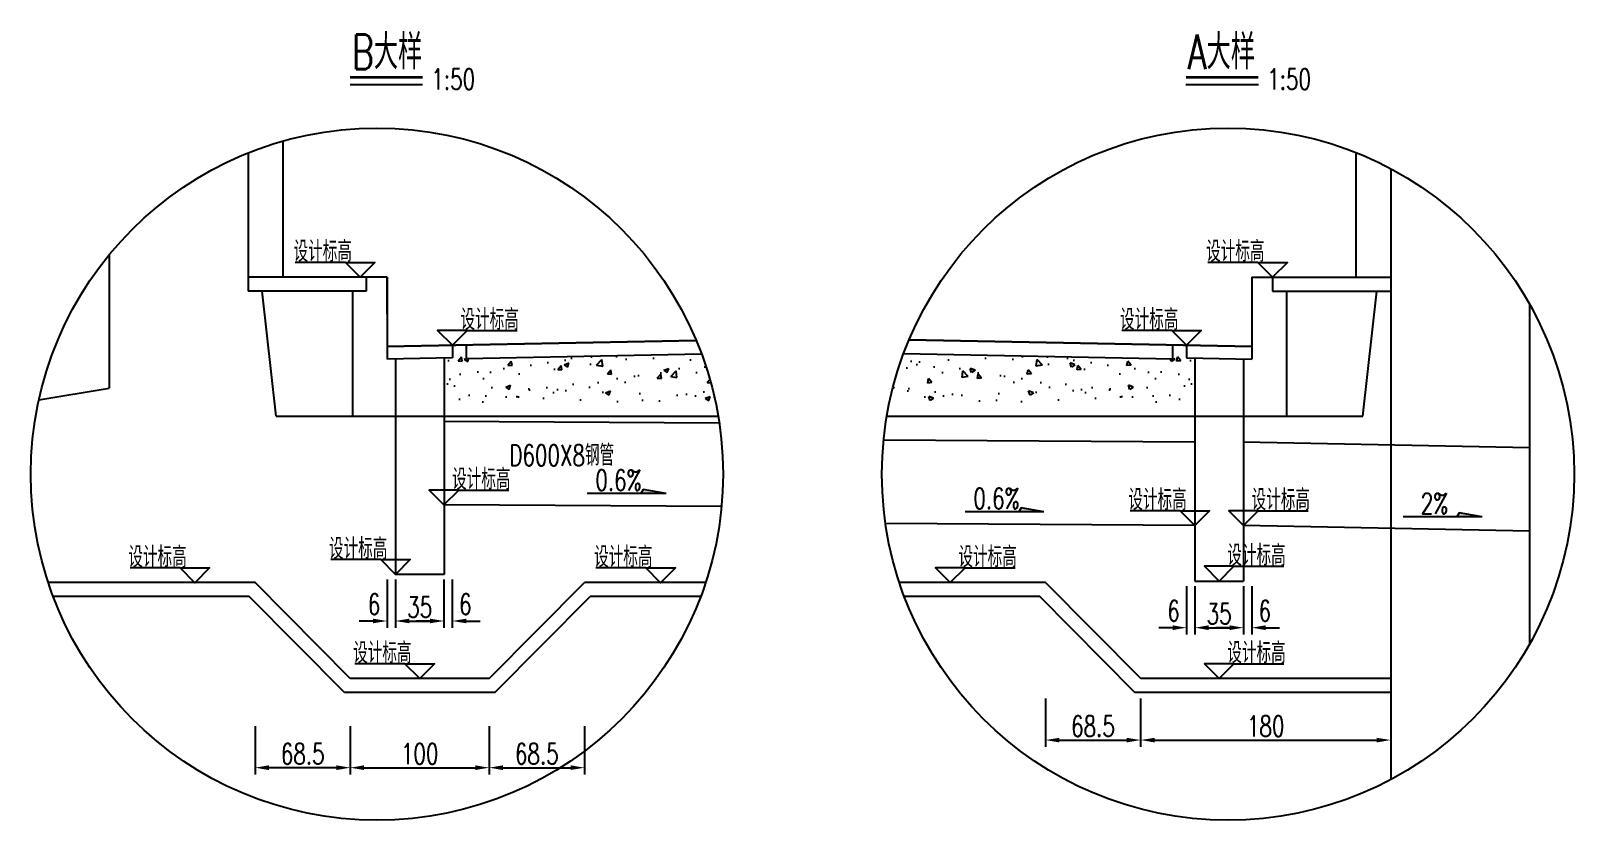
# Model space of a CAD drawing. Header units: millimetres. Extents: x -3172 to 9280, y -13936 to 13830.
# Drawn here: x 5064 to 6175, y -2227 to -1658 of the extents above; entities that cross this region are included whole.
import ezdxf
from ezdxf.enums import TextEntityAlignment as Align

# ---------------------------------------------------------------- set-up
doc = ezdxf.new("R2010")
doc.units = ezdxf.units.MM
doc.header["$LTSCALE"] = 0.25
doc.header["$MEASUREMENT"] = 0
for name, color, linetype in [('填充', 8, 'Continuous'), ('尺寸', 7, 'Continuous'), ('建筑限界', 9, 'Continuous'), ('文字', 7, 'Continuous'), ('次轮廓线', 7, 'Continuous'), ('轮廓线', 1, 'Continuous')]:
    doc.layers.add(name, color=color, linetype=linetype)
doc.styles.get("Standard").update_dxf_attribs({"font": 'simplex1.shx', "width": 0.7, "bigfont": 'hztxt.shx'})
doc.dimstyles.new('50', dxfattribs={"dimscale": 5, "dimtxt": 3, "dimasz": 2, "dimexe": 1, "dimexo": 1, "dimgap": 0.5, "dimtad": 1, "dimdec": 1, "dimdsep": 46, "dimtxsty": 'Standard', "dimcen": 0.5, "dimadec": 0, "dimazin": 0, "dimtfac": 1, "dimtdec": 1, "dimtofl": 0, "dimtmove": 2, "dimatfit": 3, "dimfxl": 0, "dimtolj": 1, "dimtzin": 0, "dimarcsym": 0})

# ---------------------------------------------------------------- blocks, each defined once
blk = doc.blocks.new('*D27')
at = {"color": 0, "lineweight": -2}
for p, q in [((5293.8, -2158.9), (5293.8, -2193.9)), ((5393.8, -2158.9), (5393.8, -2193.9)), ((5303.8, -2188.9), (5383.8, -2188.9))]:
    blk.add_line(p, q, dxfattribs=at)
at = {"color": 0}
for points in [[(5303.8, -2187.2), (5303.8, -2190.6), (5293.8, -2188.9)], [(5383.8, -2187.2), (5383.8, -2190.6), (5393.8, -2188.9)]]:
    blk.add_solid(points, dxfattribs=at)
at = {"layer": 'Defpoints', "color": 0}
for p in [(5293.8, -2124.7), (5393.8, -2124.7), (5393.8, -2188.9)]:
    blk.add_point(p, dxfattribs=at)
at = {"color": 0, "insert": (5343.8, -2178.9), "char_height": 15, "attachment_point": 5}
blk.add_mtext('\\A1;100', dxfattribs=at)
blk = doc.blocks.new('*D28')
at = {"color": 0, "lineweight": -2}
for p, q in [((5225.3, -2158.9), (5225.3, -2193.9)), ((5293.8, -2158.9), (5293.8, -2193.9)), ((5283.8, -2188.9), (5235.3, -2188.9))]:
    blk.add_line(p, q, dxfattribs=at)
at = {"color": 0}
for points in [[(5235.3, -2187.2), (5235.3, -2190.6), (5225.3, -2188.9)], [(5283.8, -2187.2), (5283.8, -2190.6), (5293.8, -2188.9)]]:
    blk.add_solid(points, dxfattribs=at)
at = {"layer": 'Defpoints', "color": 0}
for p in [(5225.3, -2055.7), (5293.8, -2124.7), (5225.3, -2188.9)]:
    blk.add_point(p, dxfattribs=at)
at = {"color": 0, "insert": (5259.6, -2178.9), "char_height": 15, "attachment_point": 5}
blk.add_mtext('\\A1;68.5', dxfattribs=at)
blk = doc.blocks.new('*D29')
at = {"color": 0, "lineweight": -2}
for p, q in [((5393.8, -2158.9), (5393.8, -2193.9)), ((5462.4, -2158.9), (5462.4, -2193.9)), ((5403.8, -2188.9), (5452.4, -2188.9))]:
    blk.add_line(p, q, dxfattribs=at)
at = {"color": 0}
for points in [[(5403.8, -2187.2), (5403.8, -2190.6), (5393.8, -2188.9)], [(5452.4, -2187.2), (5452.4, -2190.6), (5462.4, -2188.9)]]:
    blk.add_solid(points, dxfattribs=at)
at = {"layer": 'Defpoints', "color": 0}
for p in [(5462.4, -2055.7), (5393.8, -2124.7), (5462.4, -2188.9)]:
    blk.add_point(p, dxfattribs=at)
at = {"color": 0, "insert": (5428.1, -2178.9), "char_height": 15, "attachment_point": 5}
blk.add_mtext('\\A1;68.5', dxfattribs=at)
blk = doc.blocks.new('*D30')
at = {"color": 0, "lineweight": -2}
for p, q in [((5794.3, -2139), (5794.3, -2174)), ((5862.8, -2139), (5862.8, -2174)), ((5804.3, -2169), (5852.8, -2169))]:
    blk.add_line(p, q, dxfattribs=at)
at = {"color": 0}
for points in [[(5804.3, -2167.4), (5804.3, -2170.7), (5794.3, -2169)], [(5852.8, -2167.4), (5852.8, -2170.7), (5862.8, -2169)]]:
    blk.add_solid(points, dxfattribs=at)
at = {"layer": 'Defpoints', "color": 0}
for p in [(5794.3, -2055.7), (5862.8, -2124.7), (5862.8, -2169)]:
    blk.add_point(p, dxfattribs=at)
at = {"color": 0, "insert": (5828.5, -2159), "char_height": 15, "attachment_point": 5}
blk.add_mtext('\\A1;68.5', dxfattribs=at)
blk = doc.blocks.new('*D31')
at = {"color": 0, "lineweight": -2}
for p, q in [((5862.8, -2139), (5862.8, -2174)), ((6042.8, -2139), (6042.8, -2174)), ((5872.8, -2169), (6032.8, -2169))]:
    blk.add_line(p, q, dxfattribs=at)
at = {"color": 0}
for points in [[(5872.8, -2167.4), (5872.8, -2170.7), (5862.8, -2169)], [(6032.8, -2167.4), (6032.8, -2170.7), (6042.8, -2169)]]:
    blk.add_solid(points, dxfattribs=at)
at = {"layer": 'Defpoints', "color": 0}
for p in [(5862.8, -2124.7), (6042.8, -2124.7), (6042.8, -2169)]:
    blk.add_point(p, dxfattribs=at)
at = {"color": 0, "insert": (5952.8, -2159), "char_height": 15, "attachment_point": 5}
blk.add_mtext('\\A1;180', dxfattribs=at)
blk = doc.blocks.new('箭头')
at = {"layer": '尺寸'}
blk.add_hatch(color=256, dxfattribs=at).paths.add_polyline_path([(0, 0), (-0.35, 0.6), (-3.63, 0)])
for p, q in [((-3.63, 0), (-0.35, 0.6)), ((-3.63, 0), (7.74, 0)), ((-0.35, 0.6), (0, 0))]:
    blk.add_line(p, q, dxfattribs=at)
blk = doc.blocks.new('*D32')
at = {"color": 0, "lineweight": -2}
for p, q in [((5326.3, -2053.3), (5326.3, -2088.3)), ((5361.3, -2053.3), (5361.3, -2088.3)), ((5336.3, -2083.3), (5351.3, -2083.3))]:
    blk.add_line(p, q, dxfattribs=at)
at = {"color": 0}
for points in [[(5336.3, -2081.6), (5336.3, -2084.9), (5326.3, -2083.3)], [(5351.3, -2081.6), (5351.3, -2084.9), (5361.3, -2083.3)]]:
    blk.add_solid(points, dxfattribs=at)
at = {"layer": 'Defpoints', "color": 0}
for p in [(5326.3, -2045.1), (5361.3, -2045.1), (5361.3, -2083.3)]:
    blk.add_point(p, dxfattribs=at)
at = {"color": 0, "insert": (5343.8, -2073.3), "char_height": 15, "attachment_point": 5}
blk.add_mtext('\\A1;35', dxfattribs=at)
blk = doc.blocks.new('*D33')
at = {"color": 0, "lineweight": -2}
for p, q in [((5361.3, -2054.7), (5361.3, -2088.3)), ((5367.3, -2053.3), (5367.3, -2088.3)), ((5351.3, -2083.3), (5341.3, -2083.3)), ((5377.3, -2083.3), (5387.3, -2083.3))]:
    blk.add_line(p, q, dxfattribs=at)
at = {"color": 0}
for points in [[(5351.3, -2081.6), (5351.3, -2084.9), (5361.3, -2083.3)], [(5377.3, -2081.6), (5377.3, -2084.9), (5367.3, -2083.3)]]:
    blk.add_solid(points, dxfattribs=at)
at = {"layer": 'Defpoints', "color": 0}
for p in [(5367.3, -1893.7), (5361.3, -2049.7), (5367.3, -2083.3)]:
    blk.add_point(p, dxfattribs=at)
at = {"color": 0, "insert": (5376.7, -2071.2), "char_height": 15, "attachment_point": 5}
blk.add_mtext('\\A1;6', dxfattribs=at)
blk = doc.blocks.new('*D34')
at = {"color": 0, "lineweight": -2}
for p, q in [((5320.3, -2053.3), (5320.3, -2088.3)), ((5326.3, -2054.7), (5326.3, -2088.3)), ((5310.3, -2083.3), (5300.3, -2083.3)), ((5336.3, -2083.3), (5346.3, -2083.3))]:
    blk.add_line(p, q, dxfattribs=at)
at = {"color": 0}
for points in [[(5310.3, -2081.6), (5310.3, -2084.9), (5320.3, -2083.3)], [(5336.3, -2081.6), (5336.3, -2084.9), (5326.3, -2083.3)]]:
    blk.add_solid(points, dxfattribs=at)
at = {"layer": 'Defpoints', "color": 0}
for p in [(5320.3, -1893.7), (5326.3, -2049.7), (5320.3, -2083.3)]:
    blk.add_point(p, dxfattribs=at)
at = {"color": 0, "insert": (5311, -2071.2), "char_height": 15, "attachment_point": 5}
blk.add_mtext('\\A1;6', dxfattribs=at)
blk = doc.blocks.new('*D36')
at = {"color": 0, "lineweight": -2}
for p, q in [((5901.8, -2058.1), (5901.8, -2093.1)), ((5936.8, -2058.1), (5936.8, -2093.1)), ((5911.8, -2088.1), (5926.8, -2088.1))]:
    blk.add_line(p, q, dxfattribs=at)
at = {"color": 0}
for points in [[(5911.8, -2086.4), (5911.8, -2089.8), (5901.8, -2088.1)], [(5926.8, -2086.4), (5926.8, -2089.8), (5936.8, -2088.1)]]:
    blk.add_solid(points, dxfattribs=at)
at = {"layer": 'Defpoints', "color": 0}
for p in [(5901.8, -2049.9), (5936.8, -2049.9), (5936.8, -2088.1)]:
    blk.add_point(p, dxfattribs=at)
at = {"color": 0, "insert": (5919.3, -2078.1), "char_height": 15, "attachment_point": 5}
blk.add_mtext('\\A1;35', dxfattribs=at)
blk = doc.blocks.new('*D37')
at = {"color": 0, "lineweight": -2}
for p, q in [((5936.8, -2059.5), (5936.8, -2093.1)), ((5942.8, -2058.1), (5942.8, -2093.1)), ((5926.8, -2088.1), (5916.8, -2088.1)), ((5952.8, -2088.1), (5962.8, -2088.1))]:
    blk.add_line(p, q, dxfattribs=at)
at = {"color": 0}
for points in [[(5926.8, -2086.4), (5926.8, -2089.8), (5936.8, -2088.1)], [(5952.8, -2086.4), (5952.8, -2089.8), (5942.8, -2088.1)]]:
    blk.add_solid(points, dxfattribs=at)
at = {"layer": 'Defpoints', "color": 0}
for p in [(5942.8, -1898.5), (5936.8, -2054.5), (5942.8, -2088.1)]:
    blk.add_point(p, dxfattribs=at)
at = {"color": 0, "insert": (5952.2, -2076), "char_height": 15, "attachment_point": 5}
blk.add_mtext('\\A1;6', dxfattribs=at)
blk = doc.blocks.new('*D35')
at = {"color": 0, "lineweight": -2}
for p, q in [((5895.8, -2058.1), (5895.8, -2093.1)), ((5901.8, -2059.5), (5901.8, -2093.1)), ((5885.8, -2088.1), (5875.8, -2088.1)), ((5911.8, -2088.1), (5921.8, -2088.1))]:
    blk.add_line(p, q, dxfattribs=at)
at = {"color": 0}
for points in [[(5885.8, -2086.4), (5885.8, -2089.8), (5895.8, -2088.1)], [(5911.8, -2086.4), (5911.8, -2089.8), (5901.8, -2088.1)]]:
    blk.add_solid(points, dxfattribs=at)
at = {"layer": 'Defpoints', "color": 0}
for p in [(5895.8, -1898.5), (5901.8, -2054.5), (5895.8, -2088.1)]:
    blk.add_point(p, dxfattribs=at)
at = {"color": 0, "insert": (5886.5, -2076), "char_height": 15, "attachment_point": 5}
blk.add_mtext('\\A1;6', dxfattribs=at)

msp = doc.modelspace()

# ---------------------------------------------------------------- hatches: boundary and pattern name
at = {"layer": '填充'}
h = msp.add_hatch(dxfattribs=at)
h.set_pattern_fill('AR-CONC', color=256, scale=5, style=0)
h.set_pattern_definition([(50, (5112.466, 272.81), (35.863, -3.1376), [3.75, -41.25]), (355, (5112.466, 272.81), (-6.93757, 37.6096), [3, -33]), (100.4514, (5115.455, 272.548), (28.92547, 34.472), [3.187, -35.0571]), (46.1842, (5112.466, 282.81), (53.36205, -8.27595), [5.625, -61.875]), (96.6356, (5116.913, 282.12), (46.7331, 48.7059), [4.7805, -52.5856]), (351.1842, (5112.466, 282.81), (46.7331, 48.7059), [4.5, -49.5]), (21, (5117.466, 280.31), (29.84535, -20.13094), [3.75, -41.25]), (326, (5117.466, 280.31), (12.16577, 36.2575), [3, -33]), (71.4514, (5119.954, 278.63), (42.01113, 16.1265), [3.187, -35.0571]), (37.5, (5112.466, 272.809), (0.60799, 16.64469), [0, -32.6, 0, -33.5, 0, -33.125]), (7.5, (5112.466, 272.81), (13.15348, 19.72059), [0, -19.1, 0, -31.85, 0, -12.625]), (327.5, (5101.316, 272.809), (26.69112, -1.12774), [0, -12.5, 0, -39, 0, -51.75]), (317.5, (5096.316, 272.81), (29.1593, 5.00525), [0, -16.25, 0, -25.9, 0, -36.75])])
edge = h.paths.add_edge_path()
edge.add_arc((5313.05, -1977.51), 249.15, 12.00769, 20.2811)
edge.add_line((5546.76, -1891.15), (5375.33, -1894.58))
edge.add_line((5375.33, -1894.58), (5375.33, -1884.58))
edge.add_line((5375.33, -1884.58), (5365.33, -1884.78))
edge.add_line((5365.33, -1884.78), (5365.33, -1894.88))
edge.add_line((5365.33, -1894.88), (5360.33, -1894.98))
edge.add_line((5360.33, -1894.98), (5360.33, -1925.68))
edge.add_line((5360.33, -1925.68), (5556.76, -1925.68))
h = msp.add_hatch(dxfattribs=at)
h.set_pattern_fill('AR-CONC', color=256, scale=5, style=0)
h.set_pattern_definition([(130, (6150.688, 272.81), (-35.863, -3.1376), [3.75, -41.25]), (185, (6150.688, 272.81), (6.93757, 37.6096), [3, -33]), (79.5486, (6147.7, 272.548), (-28.92547, 34.472), [3.187, -35.0571]), (133.8158, (6150.688, 282.81), (-53.36205, -8.27595), [5.625, -61.875]), (83.3644, (6146.24, 282.12), (-46.7331, 48.7059), [4.7805, -52.5856]), (188.8158, (6150.69, 282.81), (-46.7331, 48.7059), [4.5, -49.5]), (159, (6145.688, 280.31), (-29.84535, -20.13094), [3.75, -41.25]), (214, (6145.688, 280.31), (-12.16577, 36.2575), [3, -33]), (108.5486, (6143.2, 278.63), (-42.01113, 16.1265), [3.187, -35.0571]), (142.5, (6150.688, 272.809), (-0.60799, 16.64469), [0, -32.6, 0, -33.5, 0, -33.125]), (172.5, (6150.688, 272.81), (-13.15348, 19.72059), [0, -19.1, 0, -31.85, 0, -12.625]), (212.5, (6161.838, 272.809), (-26.69112, -1.12774), [0, -12.5, 0, -39, 0, -51.75]), (222.5, (6166.838, 272.81), (-29.1593, 5.00525), [0, -16.25, 0, -25.9, 0, -36.75])])
edge = h.paths.add_edge_path()
edge.add_arc((5925.69, -1977.51), 249.15, 159.60007, 167.99231)
edge.add_line((5681.99, -1925.68), (5902.82, -1925.68))
edge.add_line((5902.82, -1925.68), (5902.82, -1894.98))
edge.add_line((5902.82, -1894.98), (5897.82, -1894.88))
edge.add_line((5897.82, -1894.88), (5897.82, -1884.78))
edge.add_line((5897.82, -1884.78), (5887.82, -1884.58))
edge.add_line((5887.82, -1884.58), (5887.82, -1894.58))
edge.add_line((5887.82, -1894.58), (5692.17, -1890.67))

# ---------------------------------------------------------------- linework, layer by layer
for p, q in [((5293.72, -1696.89), (5345.93, -1696.89)), ((5895.41, -1696.89), (5947.62, -1696.89)), ((6042.82, -1793.43), (6042.82, -2197.42)), ((5290.29, -1825.07), (5254.25, -1825.07)), ((5947.21, -1825.07), (5911.18, -1825.07)), ((5320.33, -1862.18), (5320.33, -1835.68)), ((5230.33, -1845.68), (5220.33, -1845.68)), ((6142.82, -1855.31), (6142.82, -2099.72)), ((5377.94, -1874.17), (5413.98, -1874.17)), ((5885.21, -1874.17), (5849.18, -1874.17)), ((5361.33, -1935.68), (5361.33, -1939.68)), ((5361.33, -1935.68), (5361.33, -2049.69)), ((5901.82, -1935.68), (5901.82, -2049.05)), ((5936.82, -1935.68), (5936.82, -2054.5)), ((5371.9, -1989.12), (5407.93, -1989.12)), ((5891.21, -2003.89), (5855.18, -2003.89)), ((5947.43, -2003.89), (5983.46, -2003.89)), ((5901.82, -2014.5), (5901.82, -2054.5)), ((5315.77, -2039.12), (5279.74, -2039.12)), ((5929.93, -2043.89), (5965.96, -2043.89)), ((5171.34, -2045.11), (5135.3, -2045.11)), ((5361.33, -2049.69), (5326.33, -2049.69)), ((5506.65, -2045.11), (5470.61, -2045.11)), ((5736.38, -2045.07), (5772.41, -2045.07)), ((5901.82, -2049.05), (5901.82, -2054.5)), ((5901.82, -2054.5), (5936.82, -2054.5)), ((5333.19, -2114.12), (5297.15, -2114.12)), ((5929.93, -2114.08), (5965.96, -2114.08))]:
    msp.add_line(p, q)
at = {"const_width": 2}
for points in [[(5293.72, -1691.89), (5345.93, -1691.89)], [(5895.41, -1691.89), (5947.62, -1691.89)]]:
    msp.add_lwpolyline(points, dxfattribs=at)
for centre in [(5313.05, -1977.51), (5925.69, -1977.51)]:
    msp.add_circle(centre, 249.15)
at = {"layer": '建筑限界'}
for points in [[(5245.33, -1737.74), (5245.33, -1835.68)], [(6017.82, -1746.02), (6017.82, -1835.68)], [(5320.33, -1885.68), (5542.85, -1881.23)], [(5942.82, -1885.68), (5696.1, -1880.74)]]:
    msp.add_lwpolyline(points, dxfattribs=at)
at = {"layer": '次轮廓线'}
for p, q in [((5220.33, -1746.25), (5220.33, -1845.68)), ((6042.82, -1757.61), (6042.82, -1845.68)), ((5120.33, -1819.6), (5120.33, -1915.68)), ((5320.33, -1835.68), (5220.33, -1835.68)), ((5305.33, -1835.68), (5305.33, -1845.68)), ((5320.33, -1835.68), (5320.33, -1894.68)), ((5942.82, -1835.68), (5942.82, -1894.68)), ((5942.82, -1835.68), (6042.82, -1835.68)), ((5957.82, -1835.68), (5957.82, -1845.68)), ((5305.33, -1845.68), (5220.33, -1845.68)), ((5240.45, -1935.68), (5230.33, -1845.68)), ((5295.33, -1845.68), (5295.33, -1935.68)), ((5957.82, -1845.68), (6042.82, -1845.68)), ((5967.82, -1845.68), (5967.82, -1935.68)), ((6022.71, -1935.68), (6032.82, -1845.68)), ((5542.85, -1881.23), (5320.33, -1885.68)), ((5367.33, -1884.78), (5367.33, -1893.74)), ((5377.33, -1884.58), (5377.33, -1894.54)), ((5696.1, -1880.74), (5942.82, -1885.68)), ((5885.82, -1884.58), (5885.82, -1894.54)), ((5895.82, -1884.78), (5895.82, -1893.74)), ((5367.33, -1893.74), (5320.33, -1894.68)), ((5326.33, -1894.56), (5326.33, -2049.69)), ((5361.33, -1893.86), (5361.33, -1935.68)), ((5546.76, -1891.15), (5377.33, -1894.54)), ((5692.17, -1890.67), (5885.82, -1894.54)), ((5895.82, -1893.74), (5942.82, -1894.68)), ((5901.82, -1893.86), (5901.82, -1935.68)), ((5936.82, -1894.56), (5936.82, -1935.68)), ((5069.69, -1924.12), (5120.33, -1915.68)), ((5240.45, -1935.68), (5558.67, -1935.68)), ((5680.08, -1935.68), (6022.71, -1935.68)), ((5225.3, -2055.68), (5076.48, -2055.68)), ((5221.13, -2065.68), (5080.02, -2065.68)), ((5289.67, -2134.69), (5221.13, -2065.68)), ((5293.83, -2124.69), (5225.3, -2055.68)), ((5393.83, -2124.69), (5462.37, -2055.68)), ((5398, -2134.69), (5466.54, -2065.68)), ((5549.63, -2055.68), (5462.37, -2055.68)), ((5546.09, -2065.68), (5466.54, -2065.68)), ((5794.28, -2055.68), (5689.12, -2055.68)), ((5790.12, -2065.68), (5692.66, -2065.68)), ((5858.66, -2134.69), (5790.12, -2065.68)), ((5862.82, -2124.69), (5794.28, -2055.68)), ((5393.83, -2124.69), (5293.83, -2124.69)), ((6042.82, -2124.69), (5862.82, -2124.69)), ((5398, -2134.69), (5289.67, -2134.69)), ((6042.82, -2134.69), (5858.66, -2134.69))]:
    msp.add_line(p, q, dxfattribs=at)
for points in [[(5290.29, -1825.07), (5311.5, -1825.07), (5300.89, -1835.68)], [(5947.21, -1825.07), (5968.43, -1825.07), (5957.82, -1835.68)], [(5377.94, -1874.17), (5356.73, -1874.17), (5367.33, -1884.78)], [(5885.21, -1874.17), (5906.43, -1874.17), (5895.82, -1884.78)], [(5371.9, -1989.12), (5350.69, -1989.12), (5361.29, -1999.73)], [(5891.21, -2003.89), (5912.43, -2003.89), (5901.82, -2014.5)], [(5947.43, -2003.89), (5926.21, -2003.89), (5936.82, -2014.5)], [(5315.77, -2039.12), (5336.98, -2039.12), (5326.38, -2049.73)], [(5929.93, -2043.89), (5908.71, -2043.89), (5919.32, -2054.5)], [(5171.34, -2045.11), (5192.55, -2045.11), (5181.95, -2055.72)], [(5506.65, -2045.11), (5527.86, -2045.11), (5517.25, -2055.72)], [(5736.38, -2045.07), (5715.17, -2045.07), (5725.77, -2055.68)], [(5333.19, -2114.12), (5354.4, -2114.12), (5343.79, -2124.73)], [(5929.93, -2114.08), (5908.71, -2114.08), (5919.32, -2124.69)]]:
    msp.add_lwpolyline(points, close=True, dxfattribs=at)
at = {"layer": '轮廓线'}
for p, q in [((5361.33, -1939.68), (5361.33, -1999.69)), ((5559.5, -1940.87), (5361.33, -1939.68)), ((5901.82, -1954.49), (5677.74, -1953.14)), ((6142.82, -1958.61), (5936.82, -1954.49)), ((5561.11, -2000.89), (5361.33, -1999.69)), ((5901.82, -2014.5), (5679.1, -2013.16)), ((6142.82, -2018.62), (5936.82, -2014.5))]:
    msp.add_line(p, q, dxfattribs=at)

# ---------------------------------------------------------------- block references
at = {"layer": '尺寸', "xscale": -5, "yscale": 5, "zscale": 5}
for p in [(5502.97, -1991.54), (5775.07, -2004.72), (6090.41, -2008.35)]:
    msp.add_blockref('箭头', p, dxfattribs=at)

# ---------------------------------------------------------------- texts
at = {"layer": '文字', "width": 0.7}
for s, height, p in [('B大样', 25, (5295.02, -1686.06)), ('A大样', 25, (5896.71, -1686.06)), ('1:50', 15, (5352.23, -1700.7)), ('1:50', 15, (5953.92, -1700.7))]:
    msp.add_text(s, height=height, dxfattribs=at).set_placement(p)
for s, p in [('设计标高', (5274.02, -1817.2)), ('设计标高', (5930.95, -1817.2)), ('设计标高', (5394.2, -1866.3)), ('设计标高', (5868.95, -1866.3)), ('D600X8钢管', (5446.06, -1963.94)), ('设计标高', (5388.16, -1981.25)), ('0.6%%%', (5486.91, -1981.89)), ('0.6%%%', (5759.01, -1995.07)), ('设计标高', (5874.95, -1996.02)), ('设计标高', (5963.69, -1996.02)), ('2%%%', (6074.35, -1998.7)), ('设计标高', (5155.08, -2037.24)), ('设计标高', (5299.51, -2031.25)), ('设计标高', (5490.39, -2037.24)), ('设计标高', (5752.64, -2037.2)), ('设计标高', (5946.19, -2036.02)), ('设计标高', (5316.93, -2106.25)), ('设计标高', (5946.19, -2106.21))]:
    msp.add_text(s, height=15, dxfattribs=at).set_placement(p, align=Align.MIDDLE_CENTER)

# ---------------------------------------------------------------- dimensions: what is measured, and where the dimension line sits
for base, p1, p2, picture, middle in [((5320.33, -2083.28), (5326.33, -2049.69), (5320.33, -1893.74), '*D34', (5310.98, -2071.23)), ((5895.82, -2088.09), (5901.82, -2054.5), (5895.82, -1898.55), '*D35', (5886.47, -2076.04))]:
    dim = msp.add_linear_dim(base=base, p1=p1, p2=p2, angle=180, dimstyle='50')
    dim.commit()
    dim.dimension.update_dxf_attribs({"geometry": picture, "text_midpoint": middle, "dimtype": 160})
for base, p1, p2, picture, middle in [((5367.33, -2083.28), (5361.33, -2049.69), (5367.33, -1893.74), '*D33', (5376.69, -2071.23)), ((5942.82, -2088.09), (5936.82, -2054.5), (5942.82, -1898.55), '*D37', (5952.17, -2076.04))]:
    dim = msp.add_linear_dim(base=base, p1=p1, p2=p2, dimstyle='50')
    dim.commit()
    dim.dimension.update_dxf_attribs({"geometry": picture, "text_midpoint": middle, "dimtype": 160})
for base, p1, p2, picture, middle in [((5361.33, -2083.28), (5326.33, -2045.08), (5361.33, -2045.08), '*D32', (5343.83, -2073.28)), ((5936.82, -2088.09), (5901.82, -2049.89), (5936.82, -2049.89), '*D36', (5919.32, -2078.09)), ((5225.3, -2188.89), (5293.83, -2124.69), (5225.3, -2055.68), '*D28', (5259.57, -2178.89)), ((5462.37, -2188.89), (5393.83, -2124.69), (5462.37, -2055.68), '*D29', (5428.1, -2178.89)), ((5862.82, -2169.05), (5794.28, -2055.68), (5862.82, -2124.69), '*D30', (5828.55, -2159.05)), ((5393.83, -2188.89), (5293.83, -2124.69), (5393.83, -2124.69), '*D27', (5343.83, -2178.89)), ((6042.82, -2169.05), (5862.82, -2124.69), (6042.82, -2124.69), '*D31', (5952.82, -2159.05))]:
    dim = msp.add_linear_dim(base=base, p1=p1, p2=p2, dimstyle='50')
    dim.commit()
    dim.dimension.update_dxf_attribs({"geometry": picture, "text_midpoint": middle})

doc.saveas('drawing.dxf')
